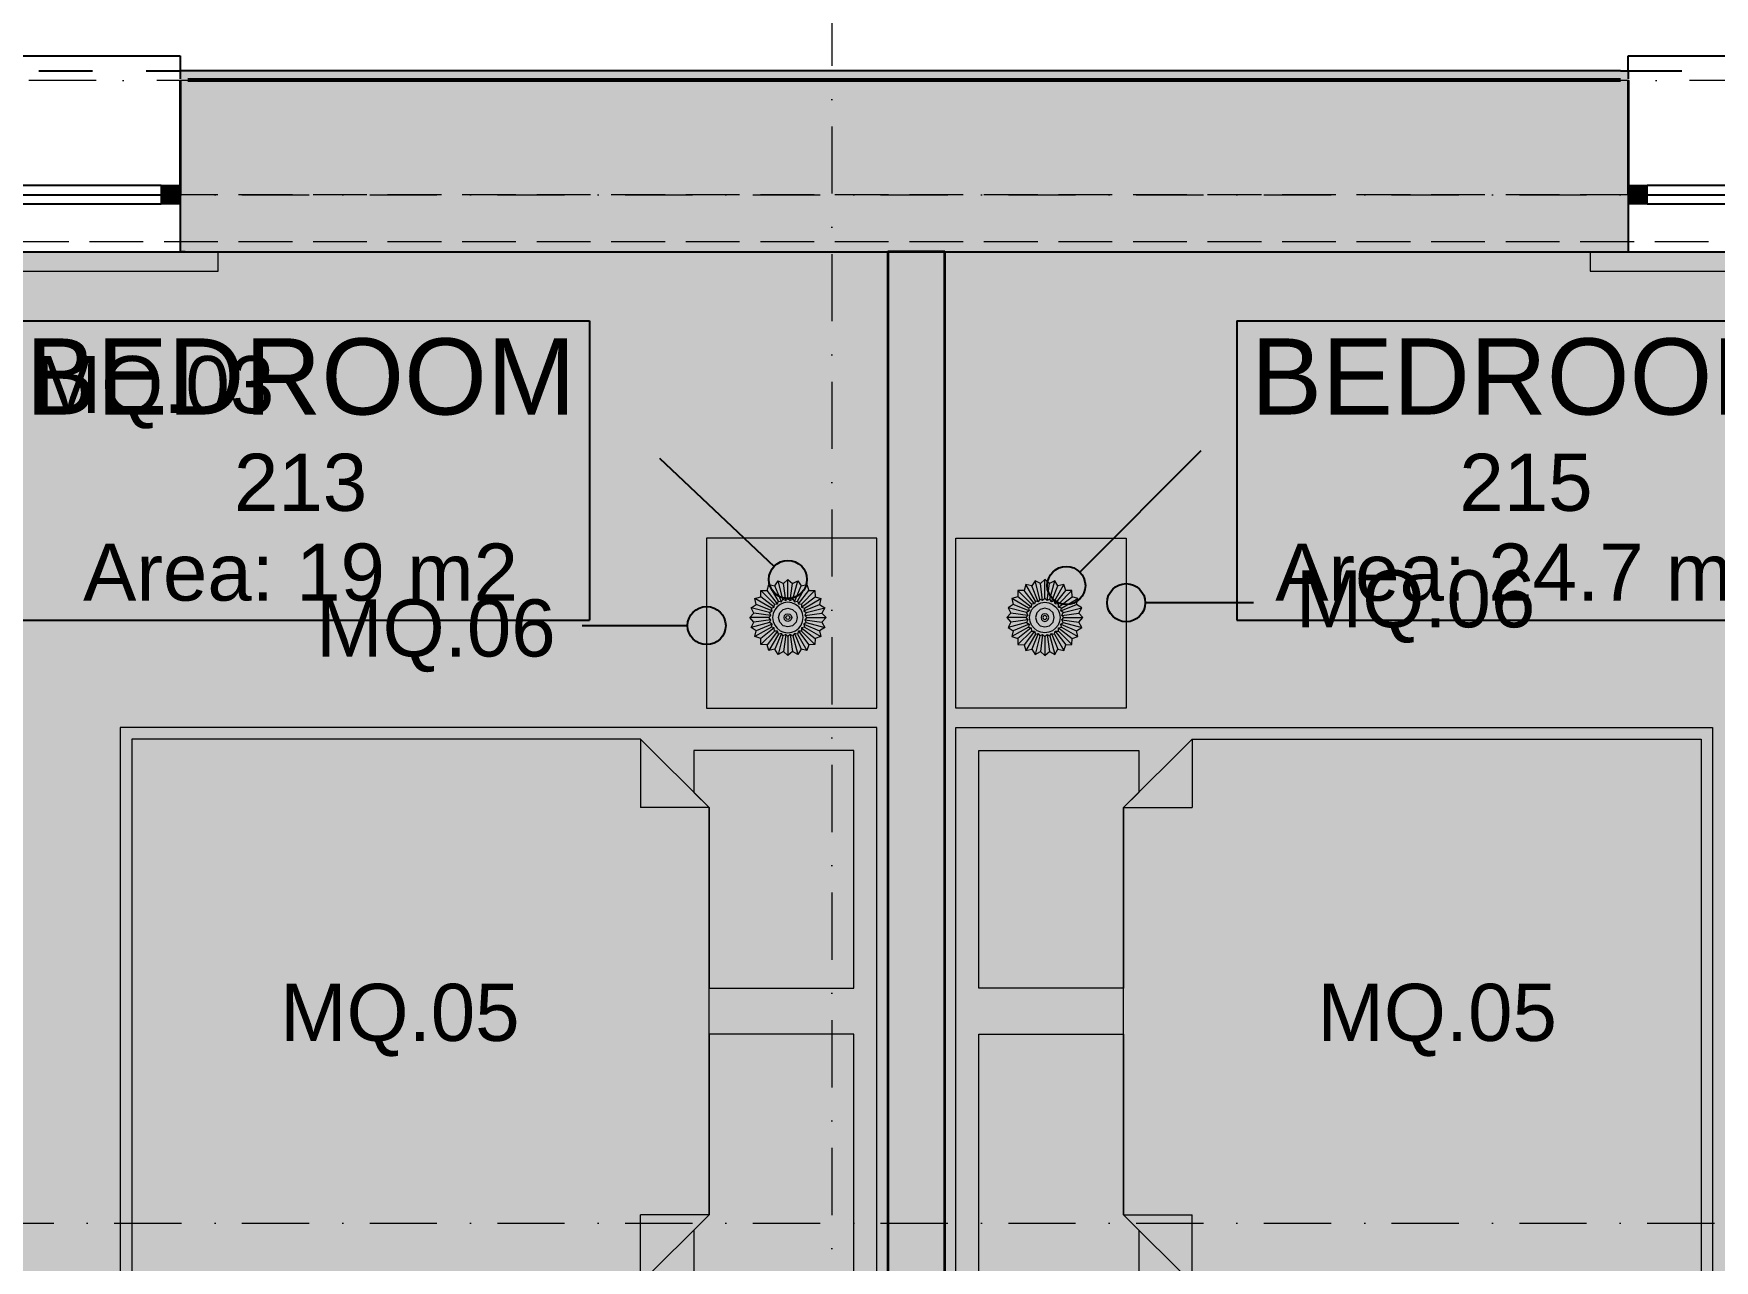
# Model space of a CAD drawing. Header units: millimetres. Extents: x -14278 to 103595, y -22378 to 34603.
# Drawn here: x 87995 to 92406, y -5315 to -2094 of the extents above; entities that cross this region are included whole.
import ezdxf
from ezdxf.enums import TextEntityAlignment as Align

# ---------------------------------------------------------------- set-up
doc = ezdxf.new("R2010")
doc.units = ezdxf.units.MM
doc.header["$MEASUREMENT"] = 0
for name, pattern in [('Dashed', [282.222223, 141.111112, -141.111112]), ('Dot & Dashed', [335.138881, 176.388884, -88.194442, 0, -70.555556]), ('Hidden Line', [195.611112, 141.111112, -54.5])]:
    doc.linetypes.add(name, pattern=pattern)
for name, color, linetype in [('A-Zz_20_10_90-T_TextFFEInternal', 7, 'Continuous'), ('NewA-Ee_25_10-M_WallsExternal', 7, 'Continuous'), ('NewA-Ee_25_10-M_WallsInternal', 7, 'Continuous'), ('NewA-Ee_30_10-M_Roofs', 7, 'Continuous'), ('NewA-Ee_30_40-M_Floors', 7, 'Continuous'), ('NewA-Ee_40_20-M_GeneralFFAndEInternalFixed', 7, 'Continuous'), ('NewA-Ee_40_20-M_GeneralFFAndEInternalMovable', 7, 'Continuous'), ('NewA-SL-M_SpacesInternal', 7, 'Continuous'), ('NewA-Ss_30_25-M_CeilingAndSoffitSystems', 7, 'Continuous'), ('NewA-Zz_20_10_90-T_TextFFEInternal', 7, 'Continuous'), ('NewA-Zz_35_40_80-M_GridStructural', 7, 'Continuous'), ('NewA-Zz_50_90_00-M_GrossInternal', 7, 'Continuous'), ('NewA-Zz_60_50_90-P_VoidOpening', 7, 'Continuous')]:
    doc.layers.add(name, color=color, linetype=linetype)
doc.styles.add('GENERATED_STYLE_1', font='')
doc.styles.get('GENERATED_STYLE_1').set_extended_font_data('Arial')

# ---------------------------------------------------------------- blocks, each defined once
blk = doc.blocks.new('Slab_29_2', base_point=(94289.5, -11216.8))
at = {"layer": 'NewA-Ee_30_40-M_Floors', "linetype": 'Continuous', "lineweight": 13}
blk.add_hatch(color=254, dxfattribs=at).paths.add_polyline_path([(94289.5, -11216.8), (94289.5, -4919.6), (96739.2, -4919.6), (96739.2, -2667.5), (62189.8, -2667.5), (62189.8, -11216.8)])
at = {"layer": 'NewA-Ee_30_40-M_Floors', "color": 6, "linetype": 'Continuous', "lineweight": 13, "flags": 128}
blk.add_lwpolyline([(94289.5, -11216.8), (62189.8, -11216.8), (62189.8, -2667.5), (96739.2, -2667.5), (96739.2, -4919.6), (94289.5, -4919.6)], close=True, dxfattribs=at)
blk = doc.blocks.new('BEDROOM_213_35_2', base_point=(88695.4, -3202.3))
at = {"layer": 'NewA-SL-M_SpacesInternal', "color": 253, "linetype": 'Continuous', "lineweight": 13}
for p, q in [((90236.5, -2667.5), (86408.6, -2667.5)), ((90236.5, -6670.9), (90236.5, -2667.5))]:
    blk.add_line(p, q, dxfattribs=at)
at = {"layer": 'NewA-SL-M_SpacesInternal', "linetype": 'Continuous'}
for p, q in [((87936.7, -2848.7), (89454, -2848.7)), ((89454, -2848.7), (89454, -3163)), ((89454, -3163), (89454, -3398.7)), ((89454, -3398.7), (89454, -3634.4)), ((87936.7, -3634.4), (89454, -3634.4))]:
    blk.add_line(p, q, dxfattribs=at)
at = {"layer": 'NewA-SL-M_SpacesInternal', "color": 5, "lineweight": 70, "style": 'GENERATED_STYLE_1'}
for tag, height, p in [('ROOM_NAME', 200, (88695.4, -2894.4)), ('ROOM_NUMBER', 150, (88695.4, -3197.3)), ('adj_text', 150, (88695.4, -3433))]:
    blk.add_attdef(tag, text='', height=height, dxfattribs=at).set_placement(p, align=Align.TOP_CENTER)
blk = doc.blocks.new('BEDROOM_215_36_2', base_point=(91911.3, -3202.3))
at = {"layer": 'NewA-SL-M_SpacesInternal', "color": 253, "linetype": 'Continuous', "lineweight": 13}
for p, q in [((90386.5, -2667.5), (90386.5, -6670.9)), ((96739.2, -2667.5), (90386.5, -2667.5))]:
    blk.add_line(p, q, dxfattribs=at)
at = {"layer": 'NewA-SL-M_SpacesInternal', "linetype": 'Continuous'}
for p, q in [((91152.6, -2848.7), (91152.6, -3163)), ((91152.6, -2848.7), (92669.9, -2848.7)), ((91152.6, -3163), (91152.6, -3398.7)), ((91152.6, -3398.7), (91152.6, -3634.4)), ((91152.6, -3634.4), (92669.9, -3634.4))]:
    blk.add_line(p, q, dxfattribs=at)
at = {"layer": 'NewA-SL-M_SpacesInternal', "color": 5, "lineweight": 70, "style": 'GENERATED_STYLE_1'}
for tag, height, p in [('ROOM_NAME', 200, (91911.3, -2894.4)), ('ROOM_NUMBER', 150, (91911.3, -3197.3)), ('adj_text', 150, (91911.3, -3433))]:
    blk.add_attdef(tag, text='', height=height, dxfattribs=at).set_placement(p, align=Align.TOP_CENTER)
blk = doc.blocks.new('Slab_44_2', base_point=(86408.6, -2667.5))
at = {"layer": 'NewA-Ss_30_25-M_CeilingAndSoffitSystems', "linetype": 'Continuous', "lineweight": 0}
blk.add_hatch(color=255, dxfattribs=at).paths.add_polyline_path([(86408.6, -2667.5), (86408.6, -6670.9), (87235.1, -6670.9), (87235.1, -9621.9), (88468.9, -9621.9), (88468.9, -6670.9), (90236.5, -6670.9), (90236.5, -2667.5)])
at = {"layer": 'NewA-Ss_30_25-M_CeilingAndSoffitSystems', "color": 6, "linetype": 'Continuous', "lineweight": 13, "flags": 128}
blk.add_lwpolyline([(86408.6, -2667.5), (86408.6, -6670.9), (87235.1, -6670.9), (87235.1, -9621.9), (88468.9, -9621.9), (88468.9, -6670.9), (90236.5, -6670.9), (90236.5, -2667.5)], close=True, dxfattribs=at)
blk = doc.blocks.new('Slab_45_2', base_point=(90386.5, -2667.5))
at = {"layer": 'NewA-Ss_30_25-M_CeilingAndSoffitSystems', "linetype": 'Continuous', "lineweight": 0}
blk.add_hatch(color=255, dxfattribs=at).paths.add_polyline_path([(90386.5, -2667.5), (90386.5, -6670.9), (92159.1, -6670.9), (92159.1, -9621.9), (93437.1, -9621.9), (93437.1, -6670.9), (94263.2, -6670.9), (94263.2, -4819.6), (96739.2, -4819.6), (96739.2, -2667.5)])
at = {"layer": 'NewA-Ss_30_25-M_CeilingAndSoffitSystems', "color": 6, "linetype": 'Continuous', "lineweight": 13, "flags": 128}
blk.add_lwpolyline([(90386.5, -2667.5), (90386.5, -6670.9), (92159.1, -6670.9), (92159.1, -9621.9), (93437.1, -9621.9), (93437.1, -6670.9), (94263.2, -6670.9), (94263.2, -4819.6), (96739.2, -4819.6), (96739.2, -2667.5)], close=True, dxfattribs=at)
blk = doc.blocks.new('Double Window 19_2')
at = {"layer": 'NewA-Ee_25_10-M_WallsExternal', "linetype": 'Continuous', "lineweight": 13}
for points in [[(-750, 0), (-750, -50), (-700, -50), (-700, 0)], [(0, -50), (0, 0), (-50, 0), (-50, -50)], [(0, 0), (0, -50), (50, -50), (50, 0)], [(750, -50), (750, 0), (700, 0), (700, -50)]]:
    blk.add_hatch(color=104, dxfattribs=at).paths.add_polyline_path(points)
at = {"layer": 'NewA-Ee_25_10-M_WallsExternal', "linetype": 'Continuous'}
for p, q in [((-750, 300), (-750, 340)), ((-750, 340), (750, 340)), ((750, 340), (750, 300)), ((-700, 0), (-50, 0)), ((50, 0), (700, 0)), ((-750, -24.9), (-750, -50)), ((-700, -25), (-50, -25)), ((50, -25), (700, -25)), ((750, -24.9), (750, -50)), ((-50, -50), (-700, -50)), ((700, -50), (50, -50)), ((-750, -175.2), (750, -175.2))]:
    blk.add_line(p, q, dxfattribs=at)
at = {"layer": 'NewA-Ee_25_10-M_WallsExternal', "linetype": 'Dashed'}
blk.add_line((-750, 300), (750, 300), dxfattribs=at)
at = {"layer": 'NewA-Ee_25_10-M_WallsExternal', "color": 24, "linetype": 'Continuous', "lineweight": 13}
for p, q in [((-750, 0), (-700, 0)), ((-700, 0), (-700, -50)), ((-50, -50), (-50, 0)), ((-50, 0), (0, 0)), ((0, 0), (50, 0)), ((50, 0), (50, -50)), ((700, -50), (700, 0)), ((700, 0), (750, 0)), ((-700, -50), (-750, -50)), ((0, -50), (-50, -50)), ((50, -50), (0, -50)), ((750, -50), (700, -50))]:
    blk.add_line(p, q, dxfattribs=at)
at = {"layer": 'NewA-Ee_25_10-M_WallsExternal', "color": 92, "linetype": 'Continuous', "lineweight": 35}
for p, q in [((-750, 0), (-750, -24.9)), ((750, 0), (750, -24.9))]:
    blk.add_line(p, q, dxfattribs=at)
blk = doc.blocks.new('Wall_68_2', base_point=(62039.5, -2517.3))
at = {"layer": 'NewA-Ee_25_10-M_WallsExternal', "linetype": 'Continuous', "lineweight": 13}
for points in [[(88399.6, -2192.3), (88379.5, -2192.3), (88379.5, -2492.3), (88399.6, -2492.3)], [(88399.6, -2192.3), (88399.6, -2212.5), (92159.4, -2212.5), (92159.4, -2192.3)], [(92159.4, -2192.3), (92159.4, -2492.3), (92179.5, -2492.3), (92179.5, -2192.3)], [(88379.5, -2492.3), (88379.5, -2517.3), (92179.5, -2517.3), (92179.5, -2492.3), (92159.4, -2492.3), (92159.4, -2217.2), (88399.6, -2217.2), (88399.6, -2492.3)], [(92179.5, -2517.3), (88379.5, -2517.3), (88379.5, -2542.3), (88392.5, -2542.3), (88392.5, -2587.6), (92166.5, -2587.6), (92166.5, -2542.3), (92179.5, -2542.3)], [(88392.5, -2667.5), (88392.5, -2542.3), (88379.5, -2542.3), (88379.5, -2667.5)], [(92166.5, -2667.5), (92179.5, -2667.5), (92179.5, -2542.3), (92166.5, -2542.3)], [(88392.5, -2587.6), (88392.5, -2651.1), (92166.5, -2651.1), (92166.5, -2587.6)], [(92166.5, -2651.1), (88392.5, -2651.1), (88392.5, -2667.5), (92166.5, -2667.5)]]:
    blk.add_hatch(color=6, dxfattribs=at).paths.add_polyline_path(points)
at = {"layer": 'NewA-Ee_25_10-M_WallsExternal', "linetype": 'Continuous'}
for p, q in [((88399.6, -2192.3), (88379.5, -2192.3)), ((88379.5, -2192.3), (88379.5, -2212.5)), ((92159.4, -2192.3), (92179.5, -2192.3)), ((92179.5, -2192.3), (92179.5, -2212.5)), ((88399.6, -2212.5), (92159.4, -2212.5)), ((88379.5, -2517.3), (88379.5, -2542.3)), ((88379.5, -2542.3), (88379.5, -2587.6)), ((92179.5, -2517.3), (92179.5, -2542.3)), ((92179.5, -2542.3), (92179.5, -2587.6)), ((88379.5, -2587.6), (88379.5, -2651.1)), ((92179.5, -2587.6), (92179.5, -2651.1)), ((88379.5, -2651.1), (88379.5, -2667.5)), ((88392.5, -2667.5), (88379.5, -2667.5)), ((92166.5, -2667.5), (92179.5, -2667.5)), ((92179.5, -2651.1), (92179.5, -2667.5))]:
    blk.add_line(p, q, dxfattribs=at)
at = {"layer": 'NewA-Ee_25_10-M_WallsExternal', "color": 92, "linetype": 'Continuous', "lineweight": 35}
for p, q in [((88379.5, -2217.2), (88379.5, -2492.3)), ((88399.6, -2217.2), (92159.4, -2217.2)), ((92179.5, -2217.2), (92179.5, -2492.3)), ((88379.5, -2492.3), (88379.5, -2517.3)), ((92179.5, -2492.3), (92179.5, -2517.3))]:
    blk.add_line(p, q, dxfattribs=at)
at = {"layer": 'NewA-Ee_25_10-M_WallsExternal', "linetype": 'Continuous', "flags": 128}
for points in [[(92159.4, -2192.3), (88399.6, -2192.3)], [(88392.5, -2667.5), (92166.5, -2667.5)]]:
    blk.add_lwpolyline(points, dxfattribs=at)
at = {"layer": 'NewA-Ee_25_10-M_WallsExternal', "linetype": 'Continuous', "zscale": 1000}
for p in [(87629.5, -2492.3), (92929.5, -2492.3)]:
    blk.add_blockref('Double Window 19_2', p, dxfattribs=at)
blk = doc.blocks.new('Wall_79_2', base_point=(90236.5, -2667.5))
at = {"layer": 'NewA-Ee_25_10-M_WallsInternal', "linetype": 'Continuous', "lineweight": 13}
blk.add_hatch(color=6, dxfattribs=at).paths.add_polyline_path([(90236.5, -2667.5), (90236.5, -6670.9), (90386.5, -6670.9), (90386.5, -2667.5)])
at = {"layer": 'NewA-Ee_25_10-M_WallsInternal', "color": 92, "linetype": 'Continuous', "lineweight": 35, "flags": 128}
for points in [[(90236.5, -2667.5), (90236.5, -6670.9)], [(90386.5, -2667.5), (90236.5, -2667.5)], [(90386.5, -6670.9), (90386.5, -2667.5)]]:
    blk.add_lwpolyline(points, dxfattribs=at)
blk = doc.blocks.new('Morph_34_2', base_point=(62039.5, -17767.3))
at = {"layer": 'NewA-Ee_40_20-M_GeneralFFAndEInternalMovable', "color": 6, "linetype": 'Continuous', "lineweight": 13, "flags": 128}
for points in [[(89962.6, -3538.2), (89974.3, -3527.4)], [(89974.3, -3577.4), (89974.3, -3527.4)], [(89974.3, -3527.4), (89986.1, -3538.2)], [(89887.7, -3577.4), (89902.9, -3572.7)], [(89902.9, -3572.7), (89903.6, -3556.7)], [(89938.6, -3600.1), (89902.9, -3572.7)], [(89903.6, -3556.7), (89919.5, -3556)], [(89939, -3592.1), (89903.6, -3556.7)], [(89919.5, -3556), (89924.3, -3540.8)], [(89946.9, -3591.7), (89919.5, -3556)], [(89949.3, -3584.1), (89924.3, -3540.8)], [(89924.3, -3540.8), (89939.9, -3544.3)], [(89939.9, -3544.3), (89948.5, -3530.9)], [(89957.1, -3585.9), (89939.9, -3544.3)], [(89961.4, -3579.2), (89948.5, -3530.9)], [(89948.5, -3530.9), (89962.6, -3538.2)], [(89968.5, -3582.8), (89962.6, -3538.2)], [(89980.2, -3582.8), (89986.1, -3538.2)], [(89986.1, -3538.2), (90000.2, -3530.9)], [(89987.3, -3579.2), (90000.2, -3530.9)], [(89991.6, -3585.9), (90008.8, -3544.3)], [(89999.3, -3584.1), (90024.3, -3540.8)], [(90000.2, -3530.9), (90008.8, -3544.3)], [(90001.7, -3591.7), (90029.1, -3556)], [(90008.8, -3544.3), (90024.3, -3540.8)], [(90009.7, -3592.1), (90045, -3556.7)], [(90010, -3600.1), (90045.7, -3572.7)], [(90024.3, -3540.8), (90029.1, -3556)], [(90029.1, -3556), (90045, -3556.7)], [(90045, -3556.7), (90045.7, -3572.7)], [(90045.7, -3572.7), (90060.9, -3577.4)], [(89874.3, -3627.4), (89885.1, -3615.7)], [(89877.7, -3601.6), (89891.2, -3593)], [(89885.1, -3615.7), (89877.7, -3601.6)], [(89926, -3614.5), (89877.7, -3601.6)], [(89929.7, -3621.6), (89885.1, -3615.7)], [(89891.2, -3593), (89887.7, -3577.4)], [(89931, -3602.4), (89887.7, -3577.4)], [(89932.8, -3610.2), (89891.2, -3593)], [(89926, -3614.5), (89932.8, -3610.2)], [(89929.7, -3621.6), (89926, -3614.5)], [(89931, -3602.4), (89938.6, -3600.1)], [(89932.8, -3610.2), (89931, -3602.4)], [(89938.6, -3600.1), (89939, -3592.1)], [(89939, -3592.1), (89946.9, -3591.7)], [(89946.9, -3591.7), (89949.3, -3584.1)], [(89949.3, -3584.1), (89957.1, -3585.9)], [(89949.6, -3627.4), (89953, -3615.1)], [(89953, -3615.1), (89962, -3606.1)], [(89957.1, -3585.9), (89961.4, -3579.2)], [(89961.4, -3579.2), (89968.5, -3582.8)], [(89962, -3606.1), (89974.3, -3602.8)], [(89968.5, -3582.8), (89974.3, -3577.4)], [(89974.3, -3577.4), (89980.2, -3582.8)], [(89974.3, -3602.8), (89986.7, -3606.1)], [(89980.2, -3582.8), (89987.3, -3579.2)], [(89986.7, -3606.1), (89995.7, -3615.1)], [(89987.3, -3579.2), (89991.6, -3585.9)], [(89991.6, -3585.9), (89999.3, -3584.1)], [(89995.7, -3615.1), (89999, -3627.4)], [(89999.3, -3584.1), (90001.7, -3591.7)], [(90001.7, -3591.7), (90009.7, -3592.1)], [(90009.7, -3592.1), (90010, -3600.1)], [(90010, -3600.1), (90017.6, -3602.4)], [(90015.9, -3610.2), (90057.5, -3593)], [(90017.6, -3602.4), (90015.9, -3610.2)], [(90015.9, -3610.2), (90022.6, -3614.5)], [(90017.6, -3602.4), (90060.9, -3577.4)], [(90022.6, -3614.5), (90019, -3621.6)], [(90019, -3621.6), (90063.6, -3615.7)], [(90022.6, -3614.5), (90070.9, -3601.6)], [(90060.9, -3577.4), (90057.5, -3593)], [(90057.5, -3593), (90070.9, -3601.6)], [(90070.9, -3601.6), (90063.6, -3615.7)], [(90063.6, -3615.7), (90074.3, -3627.4)], [(89885.1, -3639.2), (89874.3, -3627.4)], [(89924.3, -3627.4), (89874.3, -3627.4)], [(89877.7, -3653.3), (89885.1, -3639.2)], [(89926, -3640.4), (89877.7, -3653.3)], [(89891.2, -3661.9), (89877.7, -3653.3)], [(89929.7, -3633.3), (89885.1, -3639.2)], [(89931, -3652.4), (89887.7, -3677.4)], [(89932.8, -3644.7), (89891.2, -3661.9)], [(89938.6, -3654.8), (89902.9, -3682.2)], [(89924.3, -3627.4), (89929.7, -3621.6)], [(89929.7, -3633.3), (89924.3, -3627.4)], [(89926, -3640.4), (89929.7, -3633.3)], [(89932.8, -3644.7), (89926, -3640.4)], [(89931, -3652.4), (89932.8, -3644.7)], [(89938.6, -3654.8), (89931, -3652.4)], [(89939, -3662.8), (89938.6, -3654.8)], [(89953, -3639.8), (89949.6, -3627.4)], [(89962, -3648.8), (89953, -3639.8)], [(89974.3, -3652.1), (89962, -3648.8)], [(89964.3, -3627.4), (89965.7, -3622.4)], [(89965.7, -3632.4), (89964.3, -3627.4)], [(89965.7, -3622.4), (89969.3, -3618.8)], [(89969.3, -3636.1), (89965.7, -3632.4)], [(89969.3, -3618.8), (89974.3, -3617.4)], [(89969.3, -3627.4), (89970, -3624.9)], [(89970, -3629.9), (89969.3, -3627.4)], [(89974.3, -3637.4), (89969.3, -3636.1)], [(89970, -3624.9), (89971.8, -3623.1)], [(89971.8, -3631.8), (89970, -3629.9)], [(89971.8, -3623.1), (89974.3, -3622.4)], [(89974.3, -3632.4), (89971.8, -3631.8)], [(89974.3, -3617.4), (89979.3, -3618.8)], [(89974.3, -3622.4), (89976.8, -3623.1)], [(89976.8, -3631.8), (89974.3, -3632.4)], [(89979.3, -3636.1), (89974.3, -3637.4)], [(89986.7, -3648.8), (89974.3, -3652.1)], [(89976.8, -3623.1), (89978.7, -3624.9)], [(89978.7, -3629.9), (89976.8, -3631.8)], [(89978.7, -3624.9), (89979.3, -3627.4)], [(89979.3, -3627.4), (89978.7, -3629.9)], [(89979.3, -3618.8), (89983, -3622.4)], [(89983, -3632.4), (89979.3, -3636.1)], [(89983, -3622.4), (89984.3, -3627.4)], [(89984.3, -3627.4), (89983, -3632.4)], [(89995.7, -3639.8), (89986.7, -3648.8)], [(89999, -3627.4), (89995.7, -3639.8)], [(90010, -3654.8), (90009.7, -3662.8)], [(90017.6, -3652.4), (90010, -3654.8)], [(90010, -3654.8), (90045.7, -3682.2)], [(90022.6, -3640.4), (90015.9, -3644.7)], [(90015.9, -3644.7), (90057.5, -3661.9)], [(90015.9, -3644.7), (90017.6, -3652.4)], [(90017.6, -3652.4), (90060.9, -3677.4)], [(90019, -3621.6), (90024.3, -3627.4)], [(90024.3, -3627.4), (90019, -3633.3)], [(90019, -3633.3), (90022.6, -3640.4)], [(90019, -3633.3), (90063.6, -3639.2)], [(90022.6, -3640.4), (90070.9, -3653.3)], [(90024.3, -3627.4), (90074.3, -3627.4)], [(90070.9, -3653.3), (90057.5, -3661.9)], [(90074.3, -3627.4), (90063.6, -3639.2)], [(90063.6, -3639.2), (90070.9, -3653.3)], [(89887.7, -3677.4), (89891.2, -3661.9)], [(89902.9, -3682.2), (89887.7, -3677.4)], [(89903.6, -3698.2), (89902.9, -3682.2)], [(89939, -3662.8), (89903.6, -3698.2)], [(89919.5, -3698.9), (89903.6, -3698.2)], [(89946.9, -3663.2), (89919.5, -3698.9)], [(89924.3, -3714.1), (89919.5, -3698.9)], [(89949.3, -3670.8), (89924.3, -3714.1)], [(89946.9, -3663.2), (89939, -3662.8)], [(89957.1, -3669), (89939.9, -3710.6)], [(89949.3, -3670.8), (89946.9, -3663.2)], [(89961.4, -3675.7), (89948.5, -3724)], [(89957.1, -3669), (89949.3, -3670.8)], [(89961.4, -3675.7), (89957.1, -3669)], [(89968.5, -3672.1), (89961.4, -3675.7)], [(89968.5, -3672.1), (89962.6, -3716.7)], [(89974.3, -3677.4), (89968.5, -3672.1)], [(89980.2, -3672.1), (89974.3, -3677.4)], [(89974.3, -3677.4), (89974.3, -3727.4)], [(89980.2, -3672.1), (89986.1, -3716.7)], [(89987.3, -3675.7), (89980.2, -3672.1)], [(89991.6, -3669), (89987.3, -3675.7)], [(89987.3, -3675.7), (90000.2, -3724)], [(89999.3, -3670.8), (89991.6, -3669)], [(89991.6, -3669), (90008.8, -3710.6)], [(90001.7, -3663.2), (89999.3, -3670.8)], [(89999.3, -3670.8), (90024.3, -3714.1)], [(90009.7, -3662.8), (90001.7, -3663.2)], [(90001.7, -3663.2), (90029.1, -3698.9)], [(90009.7, -3662.8), (90045, -3698.2)], [(90029.1, -3698.9), (90024.3, -3714.1)], [(90045, -3698.2), (90029.1, -3698.9)], [(90045.7, -3682.2), (90045, -3698.2)], [(90060.9, -3677.4), (90045.7, -3682.2)], [(90057.5, -3661.9), (90060.9, -3677.4)], [(89939.9, -3710.6), (89924.3, -3714.1)], [(89948.5, -3724), (89939.9, -3710.6)], [(89962.6, -3716.7), (89948.5, -3724)], [(89974.3, -3727.4), (89962.6, -3716.7)], [(89986.1, -3716.7), (89974.3, -3727.4)], [(90000.2, -3724), (89986.1, -3716.7)], [(90008.8, -3710.6), (90000.2, -3724)], [(90024.3, -3714.1), (90008.8, -3710.6)]]:
    blk.add_lwpolyline(points, dxfattribs=at)
blk.add_lwpolyline([(89946.1, -3655.7), (89954.3, -3662.1), (89964, -3666.1), (89974.3, -3667.4), (89984.7, -3666.1), (89994.3, -3662.1), (90002.6, -3655.7), (90009, -3647.4), (90013, -3637.8), (90014.3, -3627.4), (90013, -3617.1), (90009, -3607.4), (90002.6, -3599.2), (89994.3, -3592.8), (89984.7, -3588.8), (89974.3, -3587.4), (89964, -3588.8), (89954.3, -3592.8), (89946.1, -3599.2), (89939.7, -3607.4), (89935.7, -3617.1), (89934.3, -3627.4), (89935.7, -3637.8), (89939.7, -3647.4)], close=True, dxfattribs=at)
blk = doc.blocks.new('Morph_35_2', base_point=(62039.5, -17767.3))
at = {"layer": 'NewA-Ee_40_20-M_GeneralFFAndEInternalMovable', "color": 6, "linetype": 'Continuous', "lineweight": 13, "flags": 128}
for points in [[(90648.7, -3527.4), (90636.9, -3538.2)], [(90660.4, -3538.2), (90648.7, -3527.4)], [(90648.7, -3577.4), (90648.7, -3527.4)], [(90577.3, -3572.7), (90562.1, -3577.4)], [(90578, -3556.7), (90577.3, -3572.7)], [(90613, -3600.1), (90577.3, -3572.7)], [(90593.9, -3556), (90578, -3556.7)], [(90613.3, -3592.1), (90578, -3556.7)], [(90598.7, -3540.8), (90593.9, -3556)], [(90621.3, -3591.7), (90593.9, -3556)], [(90623.7, -3584.1), (90598.7, -3540.8)], [(90614.2, -3544.3), (90598.7, -3540.8)], [(90622.8, -3530.9), (90614.2, -3544.3)], [(90631.5, -3585.9), (90614.2, -3544.3)], [(90635.7, -3579.2), (90622.8, -3530.9)], [(90636.9, -3538.2), (90622.8, -3530.9)], [(90642.8, -3582.8), (90636.9, -3538.2)], [(90654.6, -3582.8), (90660.4, -3538.2)], [(90674.6, -3530.9), (90660.4, -3538.2)], [(90661.6, -3579.2), (90674.6, -3530.9)], [(90665.9, -3585.9), (90683.1, -3544.3)], [(90673.7, -3584.1), (90698.7, -3540.8)], [(90683.1, -3544.3), (90674.6, -3530.9)], [(90676.1, -3591.7), (90703.5, -3556)], [(90698.7, -3540.8), (90683.1, -3544.3)], [(90684, -3592.1), (90719.4, -3556.7)], [(90684.4, -3600.1), (90720.1, -3572.7)], [(90703.5, -3556), (90698.7, -3540.8)], [(90719.4, -3556.7), (90703.5, -3556)], [(90720.1, -3572.7), (90719.4, -3556.7)], [(90735.3, -3577.4), (90720.1, -3572.7)], [(90559.5, -3615.7), (90548.7, -3627.4)], [(90565.5, -3593), (90552.1, -3601.6)], [(90552.1, -3601.6), (90559.5, -3615.7)], [(90600.4, -3614.5), (90552.1, -3601.6)], [(90604.1, -3621.6), (90559.5, -3615.7)], [(90562.1, -3577.4), (90565.5, -3593)], [(90605.4, -3602.4), (90562.1, -3577.4)], [(90607.1, -3610.2), (90565.5, -3593)], [(90607.1, -3610.2), (90600.4, -3614.5)], [(90600.4, -3614.5), (90604.1, -3621.6)], [(90613, -3600.1), (90605.4, -3602.4)], [(90605.4, -3602.4), (90607.1, -3610.2)], [(90613.3, -3592.1), (90613, -3600.1)], [(90621.3, -3591.7), (90613.3, -3592.1)], [(90623.7, -3584.1), (90621.3, -3591.7)], [(90631.5, -3585.9), (90623.7, -3584.1)], [(90627.3, -3615.1), (90624, -3627.4)], [(90636.3, -3606.1), (90627.3, -3615.1)], [(90635.7, -3579.2), (90631.5, -3585.9)], [(90642.8, -3582.8), (90635.7, -3579.2)], [(90648.7, -3602.8), (90636.3, -3606.1)], [(90648.7, -3577.4), (90642.8, -3582.8)], [(90654.6, -3582.8), (90648.7, -3577.4)], [(90661, -3606.1), (90648.7, -3602.8)], [(90661.6, -3579.2), (90654.6, -3582.8)], [(90670.1, -3615.1), (90661, -3606.1)], [(90665.9, -3585.9), (90661.6, -3579.2)], [(90673.7, -3584.1), (90665.9, -3585.9)], [(90673.4, -3627.4), (90670.1, -3615.1)], [(90676.1, -3591.7), (90673.7, -3584.1)], [(90684, -3592.1), (90676.1, -3591.7)], [(90684.4, -3600.1), (90684, -3592.1)], [(90692, -3602.4), (90684.4, -3600.1)], [(90690.3, -3610.2), (90731.8, -3593)], [(90690.3, -3610.2), (90692, -3602.4)], [(90697, -3614.5), (90690.3, -3610.2)], [(90692, -3602.4), (90735.3, -3577.4)], [(90693.3, -3621.6), (90697, -3614.5)], [(90693.3, -3621.6), (90737.9, -3615.7)], [(90697, -3614.5), (90745.3, -3601.6)], [(90731.8, -3593), (90735.3, -3577.4)], [(90745.3, -3601.6), (90731.8, -3593)], [(90737.9, -3615.7), (90745.3, -3601.6)], [(90748.7, -3627.4), (90737.9, -3615.7)], [(90548.7, -3627.4), (90559.5, -3639.2)], [(90598.7, -3627.4), (90548.7, -3627.4)], [(90559.5, -3639.2), (90552.1, -3653.3)], [(90600.4, -3640.4), (90552.1, -3653.3)], [(90552.1, -3653.3), (90565.5, -3661.9)], [(90604.1, -3633.3), (90559.5, -3639.2)], [(90605.4, -3652.4), (90562.1, -3677.4)], [(90607.1, -3644.7), (90565.5, -3661.9)], [(90613, -3654.8), (90577.3, -3682.2)], [(90604.1, -3621.6), (90598.7, -3627.4)], [(90598.7, -3627.4), (90604.1, -3633.3)], [(90604.1, -3633.3), (90600.4, -3640.4)], [(90600.4, -3640.4), (90607.1, -3644.7)], [(90607.1, -3644.7), (90605.4, -3652.4)], [(90605.4, -3652.4), (90613, -3654.8)], [(90613, -3654.8), (90613.3, -3662.8)], [(90624, -3627.4), (90627.3, -3639.8)], [(90627.3, -3639.8), (90636.3, -3648.8)], [(90636.3, -3648.8), (90648.7, -3652.1)], [(90640, -3622.4), (90638.7, -3627.4)], [(90638.7, -3627.4), (90640, -3632.4)], [(90643.7, -3618.8), (90640, -3622.4)], [(90640, -3632.4), (90643.7, -3636.1)], [(90648.7, -3617.4), (90643.7, -3618.8)], [(90644.4, -3624.9), (90643.7, -3627.4)], [(90643.7, -3627.4), (90644.4, -3629.9)], [(90643.7, -3636.1), (90648.7, -3637.4)], [(90646.2, -3623.1), (90644.4, -3624.9)], [(90644.4, -3629.9), (90646.2, -3631.8)], [(90648.7, -3622.4), (90646.2, -3623.1)], [(90646.2, -3631.8), (90648.7, -3632.4)], [(90653.7, -3618.8), (90648.7, -3617.4)], [(90651.2, -3623.1), (90648.7, -3622.4)], [(90648.7, -3632.4), (90651.2, -3631.8)], [(90648.7, -3637.4), (90653.7, -3636.1)], [(90648.7, -3652.1), (90661, -3648.8)], [(90653, -3624.9), (90651.2, -3623.1)], [(90651.2, -3631.8), (90653, -3629.9)], [(90653.7, -3627.4), (90653, -3624.9)], [(90653, -3629.9), (90653.7, -3627.4)], [(90657.3, -3622.4), (90653.7, -3618.8)], [(90653.7, -3636.1), (90657.3, -3632.4)], [(90658.7, -3627.4), (90657.3, -3622.4)], [(90657.3, -3632.4), (90658.7, -3627.4)], [(90661, -3648.8), (90670.1, -3639.8)], [(90670.1, -3639.8), (90673.4, -3627.4)], [(90684, -3662.8), (90684.4, -3654.8)], [(90684.4, -3654.8), (90692, -3652.4)], [(90684.4, -3654.8), (90720.1, -3682.2)], [(90690.3, -3644.7), (90697, -3640.4)], [(90690.3, -3644.7), (90731.8, -3661.9)], [(90692, -3652.4), (90690.3, -3644.7)], [(90692, -3652.4), (90735.3, -3677.4)], [(90698.7, -3627.4), (90693.3, -3621.6)], [(90693.3, -3633.3), (90698.7, -3627.4)], [(90697, -3640.4), (90693.3, -3633.3)], [(90693.3, -3633.3), (90737.9, -3639.2)], [(90697, -3640.4), (90745.3, -3653.3)], [(90698.7, -3627.4), (90748.7, -3627.4)], [(90731.8, -3661.9), (90745.3, -3653.3)], [(90737.9, -3639.2), (90748.7, -3627.4)], [(90745.3, -3653.3), (90737.9, -3639.2)], [(90565.5, -3661.9), (90562.1, -3677.4)], [(90562.1, -3677.4), (90577.3, -3682.2)], [(90577.3, -3682.2), (90578, -3698.2)], [(90613.3, -3662.8), (90578, -3698.2)], [(90578, -3698.2), (90593.9, -3698.9)], [(90621.3, -3663.2), (90593.9, -3698.9)], [(90593.9, -3698.9), (90598.7, -3714.1)], [(90623.7, -3670.8), (90598.7, -3714.1)], [(90613.3, -3662.8), (90621.3, -3663.2)], [(90631.5, -3669), (90614.2, -3710.6)], [(90621.3, -3663.2), (90623.7, -3670.8)], [(90635.7, -3675.7), (90622.8, -3724)], [(90623.7, -3670.8), (90631.5, -3669)], [(90631.5, -3669), (90635.7, -3675.7)], [(90635.7, -3675.7), (90642.8, -3672.1)], [(90642.8, -3672.1), (90636.9, -3716.7)], [(90642.8, -3672.1), (90648.7, -3677.4)], [(90648.7, -3677.4), (90654.6, -3672.1)], [(90648.7, -3677.4), (90648.7, -3727.4)], [(90654.6, -3672.1), (90660.4, -3716.7)], [(90654.6, -3672.1), (90661.6, -3675.7)], [(90661.6, -3675.7), (90665.9, -3669)], [(90661.6, -3675.7), (90674.6, -3724)], [(90665.9, -3669), (90683.1, -3710.6)], [(90665.9, -3669), (90673.7, -3670.8)], [(90673.7, -3670.8), (90676.1, -3663.2)], [(90673.7, -3670.8), (90698.7, -3714.1)], [(90676.1, -3663.2), (90684, -3662.8)], [(90676.1, -3663.2), (90703.5, -3698.9)], [(90684, -3662.8), (90719.4, -3698.2)], [(90698.7, -3714.1), (90703.5, -3698.9)], [(90703.5, -3698.9), (90719.4, -3698.2)], [(90719.4, -3698.2), (90720.1, -3682.2)], [(90720.1, -3682.2), (90735.3, -3677.4)], [(90735.3, -3677.4), (90731.8, -3661.9)], [(90598.7, -3714.1), (90614.2, -3710.6)], [(90614.2, -3710.6), (90622.8, -3724)], [(90622.8, -3724), (90636.9, -3716.7)], [(90636.9, -3716.7), (90648.7, -3727.4)], [(90648.7, -3727.4), (90660.4, -3716.7)], [(90660.4, -3716.7), (90674.6, -3724)], [(90674.6, -3724), (90683.1, -3710.6)], [(90683.1, -3710.6), (90698.7, -3714.1)]]:
    blk.add_lwpolyline(points, dxfattribs=at)
blk.add_lwpolyline([(90614, -3647.4), (90610.1, -3637.8), (90608.7, -3627.4), (90610.1, -3617.1), (90614, -3607.4), (90620.4, -3599.2), (90628.7, -3592.8), (90638.3, -3588.8), (90648.7, -3587.4), (90659, -3588.8), (90668.7, -3592.8), (90677, -3599.2), (90683.3, -3607.4), (90687.3, -3617.1), (90688.7, -3627.4), (90687.3, -3637.8), (90683.3, -3647.4), (90677, -3655.7), (90668.7, -3662.1), (90659, -3666.1), (90648.7, -3667.4), (90638.3, -3666.1), (90628.7, -3662.1), (90620.4, -3655.7)], close=True, dxfattribs=at)
blk = doc.blocks.new('Standard grid marker')
at = {"layer": 'NewA-Zz_35_40_80-M_GridStructural', "color": 6, "linetype": 'Dot & Dashed', "lineweight": 13}
blk.add_line((1000, 0), (18130.8, 0), dxfattribs=at)
at = {"layer": 'NewA-Zz_35_40_80-M_GridStructural', "style": 'GENERATED_STYLE_1'}
blk.add_attdef('AC_MarkerText_1', text='', height=250, rotation=90, dxfattribs=at).set_placement((-250, 14.3), align=Align.MIDDLE_CENTER)
blk = doc.blocks.new('Standard grid marker_2')
at = {"layer": 'NewA-Zz_35_40_80-M_GridStructural', "color": 6, "linetype": 'Dot & Dashed', "lineweight": 13}
blk.add_line((1000, 0), (40175.6, 0), dxfattribs=at)
at = {"layer": 'NewA-Zz_35_40_80-M_GridStructural', "style": 'GENERATED_STYLE_1'}
blk.add_attdef('AC_MarkerText_1', text='', height=250, dxfattribs=at).set_placement((41425.6, 14.3), align=Align.MIDDLE_CENTER)
blk = doc.blocks.new('Standard grid marker_4')
at = {"layer": 'NewA-Zz_35_40_80-M_GridStructural', "color": 6, "linetype": 'Dot & Dashed', "lineweight": 13}
blk.add_line((1000, 0), (40175.6, 0), dxfattribs=at)
blk = doc.blocks.new('Venetian Blind 19')
at = {"layer": 'NewA-Ee_40_20-M_GeneralFFAndEInternalFixed', "color": 1, "linetype": 'Continuous', "lineweight": 18}
for p, q in [((1700, 50), (0, 50)), ((0, 50), (0, 0)), ((1700, 0), (1700, 50)), ((0, 0), (1700, 0))]:
    blk.add_line(p, q, dxfattribs=at)
blk = doc.blocks.new('Bed Double 19')
at = {"layer": 'NewA-Ee_40_20-M_GeneralFFAndEInternalMovable', "color": 1, "linetype": 'Continuous', "lineweight": 18}
for p, q in [((1489.1, 1985.4), (0, 1985.4)), ((0, 1985.4), (0, 0)), ((1489.1, 0), (1489.1, 1985.4)), ((684.5, 1925.4), (60, 1925.4)), ((60, 1925.4), (60, 1505.4)), ((684.5, 1545.4), (684.5, 1925.4)), ((1429.1, 1925.4), (804.5, 1925.4)), ((804.5, 1925.4), (804.5, 1545.4)), ((1429.1, 1505.4), (1429.1, 1925.4)), ((210, 1545.4), (30, 1365.4)), ((170, 1505.4), (210, 1545.4)), ((210, 1545.4), (684.5, 1545.4)), ((744.5, 1545.4), (210, 1545.4)), ((210, 1545.4), (210, 1365.4)), ((1279.1, 1545.4), (744.5, 1545.4)), ((804.5, 1545.4), (1279.1, 1545.4)), ((1279.1, 1545.4), (1319.1, 1505.4)), ((1459.1, 1365.4), (1279.1, 1545.4)), ((1279.1, 1545.4), (1279.1, 1365.4)), ((60, 1505.4), (170, 1505.4)), ((1319.1, 1505.4), (1429.1, 1505.4)), ((30, 1365.4), (30, 30)), ((30, 1365.4), (210, 1365.4)), ((1459.1, 1365.4), (1279.1, 1365.4)), ((1459.1, 30), (1459.1, 1365.4)), ((0, 0), (1489.1, 0)), ((30, 30), (744.5, 30)), ((744.5, 30), (1459.1, 30))]:
    blk.add_line(p, q, dxfattribs=at)
blk = doc.blocks.new('Rectangular Table 01 19_3')
at = {"layer": 'NewA-Ee_40_20-M_GeneralFFAndEInternalMovable', "color": 1, "linetype": 'Continuous', "lineweight": 18}
for p, q in [((446.6, 446.6), (0, 446.6)), ((0, 446.6), (0, 0)), ((446.6, 0), (446.6, 446.6)), ((0, 0), (446.6, 0))]:
    blk.add_line(p, q, dxfattribs=at)
blk = doc.blocks.new('Beam_16_2', base_point=(96889.5, -11217.3))
at = {"layer": 'NewA-Ee_30_10-M_Roofs', "color": 6, "linetype": 'Hidden Line', "lineweight": 13}
blk.add_line((96889.5, -2517.3), (62039.5, -2517.3), dxfattribs=at)
blk = doc.blocks.new('Line_95_2', base_point=(91058.2, -3190))
at = {"layer": 'NewA-Zz_20_10_90-T_TextFFEInternal', "linetype": 'Continuous'}
blk.add_hatch(color=256, dxfattribs=at).paths.add_polyline_path([(90754.9, -3543.3), (90751.1, -3524.2), (90740.2, -3508), (90724, -3497.1), (90704.9, -3493.3), (90685.7, -3497.1), (90669.5, -3508), (90658.7, -3524.2), (90654.9, -3543.3), (90658.7, -3562.5), (90669.5, -3578.7), (90685.7, -3589.5), (90704.9, -3593.3), (90724, -3589.5), (90740.2, -3578.7), (90751.1, -3562.5)])
blk.add_line((91058.2, -3190), (90740.2, -3508), dxfattribs=at)
blk.add_circle((90704.9, -3543.3), 50, dxfattribs=at)
blk = doc.blocks.new('Line_96_2', base_point=(91196.4, -3588.4))
at = {"layer": 'NewA-Zz_20_10_90-T_TextFFEInternal', "linetype": 'Continuous'}
blk.add_hatch(color=256, dxfattribs=at).paths.add_polyline_path([(90912, -3588.4), (90908.2, -3569.3), (90897.3, -3553.1), (90881.1, -3542.3), (90862, -3538.4), (90842.8, -3542.3), (90826.6, -3553.1), (90815.8, -3569.3), (90812, -3588.4), (90815.8, -3607.6), (90826.6, -3623.8), (90842.8, -3634.6), (90862, -3638.4), (90881.1, -3634.6), (90897.3, -3623.8), (90908.2, -3607.6)])
blk.add_line((91196.4, -3588.4), (90912, -3588.4), dxfattribs=at)
blk.add_circle((90862, -3588.4), 50, dxfattribs=at)
blk = doc.blocks.new('Line_101_2', base_point=(89434.5, -3648.6))
at = {"layer": 'NewA-Zz_20_10_90-T_TextFFEInternal', "linetype": 'Continuous'}
blk.add_hatch(color=256, dxfattribs=at).paths.add_polyline_path([(89811.1, -3648.6), (89807.3, -3629.4), (89796.4, -3613.2), (89780.2, -3602.4), (89761.1, -3598.6), (89741.9, -3602.4), (89725.7, -3613.2), (89714.9, -3629.4), (89711.1, -3648.6), (89714.9, -3667.7), (89725.7, -3683.9), (89741.9, -3694.8), (89761.1, -3698.6), (89780.2, -3694.8), (89796.4, -3683.9), (89807.3, -3667.7)])
blk.add_line((89434.5, -3648.6), (89711.1, -3648.6), dxfattribs=at)
blk.add_circle((89761.1, -3648.6), 50, dxfattribs=at)
blk = doc.blocks.new('Line_102_2', base_point=(89637.4, -3208.7))
at = {"layer": 'NewA-Zz_20_10_90-T_TextFFEInternal', "linetype": 'Continuous'}
blk.add_hatch(color=256, dxfattribs=at).paths.add_polyline_path([(90024.3, -3527.4), (90020.5, -3508.3), (90009.7, -3492.1), (89993.5, -3481.3), (89974.3, -3477.4), (89955.2, -3481.3), (89939, -3492.1), (89928.1, -3508.3), (89924.3, -3527.4), (89928.1, -3546.6), (89939, -3562.8), (89955.2, -3573.6), (89974.3, -3577.4), (89993.5, -3573.6), (90009.7, -3562.8), (90020.5, -3546.6)])
blk.add_line((89637.4, -3208.7), (89938, -3493.1), dxfattribs=at)
blk.add_circle((89974.3, -3527.4), 50, dxfattribs=at)
blk = doc.blocks.new('Label_173_2', base_point=(88530.8, -4504.8))
at = {"layer": 'A-Zz_20_10_90-T_TextFFEInternal', "insert": (88955.8, -4589.1), "char_height": 150, "attachment_point": 2, "style": 'GENERATED_STYLE_1'}
blk.add_mtext('\\fArial|b0|i0|c0|p34;MQ.05\\fArial|b0|i0|c0|p34;\\fArial|b0|i0|c0|p34;\\fArial|b0|i0|c0|p34;\\fArial|b0|i0|c0|p34;\\fArial|b0|i0|c0|p34;\\fArial|b0|i0|c0|p34;\\fArial|b0|i0|c0|p34;\\fArial|b0|i0|c0|p34;\\fArial|b0|i0|c0|p34;\\fArial|b0|i0|c0|p34;\\fArial|b0|i0|c0|p34;\\fArial|b0|i0|c0|p34;\\fArial|b0|i0|c0|p34;\\fArial|b0|i0|c0|p34;\\fArial|b0|i0|c0|p34;\\fArial|b0|i0|c0|p34;\\fArial|b0|i0|c0|p34;\\fArial|b0|i0|c0|p34;\\fArial|b0|i0|c0|p34;\\fArial|b0|i0|c0|p34;\\fArial|b0|i0|c0|p34;\\fArial|b0|i0|c0|p34;\\fArial|b0|i0|c0|p34;\\fArial|b0|i0|c0|p34;\\fArial|b0|i0|c0|p34;\\fArial|b0|i0|c0|p34;\\fArial|b0|i0|c0|p34;\\fArial|b0|i0|c0|p34;\\fArial|b0|i0|c0|p34;}', dxfattribs=at)
blk = doc.blocks.new('Label_174_2', base_point=(91253, -4504.8))
at = {"layer": 'A-Zz_20_10_90-T_TextFFEInternal', "insert": (91678, -4589.1), "char_height": 150, "attachment_point": 2, "style": 'GENERATED_STYLE_1'}
blk.add_mtext('\\fArial|b0|i0|c0|p34;MQ.05\\fArial|b0|i0|c0|p34;\\fArial|b0|i0|c0|p34;\\fArial|b0|i0|c0|p34;\\fArial|b0|i0|c0|p34;\\fArial|b0|i0|c0|p34;\\fArial|b0|i0|c0|p34;\\fArial|b0|i0|c0|p34;\\fArial|b0|i0|c0|p34;\\fArial|b0|i0|c0|p34;\\fArial|b0|i0|c0|p34;\\fArial|b0|i0|c0|p34;\\fArial|b0|i0|c0|p34;\\fArial|b0|i0|c0|p34;\\fArial|b0|i0|c0|p34;\\fArial|b0|i0|c0|p34;\\fArial|b0|i0|c0|p34;\\fArial|b0|i0|c0|p34;\\fArial|b0|i0|c0|p34;\\fArial|b0|i0|c0|p34;\\fArial|b0|i0|c0|p34;\\fArial|b0|i0|c0|p34;\\fArial|b0|i0|c0|p34;\\fArial|b0|i0|c0|p34;\\fArial|b0|i0|c0|p34;\\fArial|b0|i0|c0|p34;\\fArial|b0|i0|c0|p34;\\fArial|b0|i0|c0|p34;\\fArial|b0|i0|c0|p34;\\fArial|b0|i0|c0|p34;}', dxfattribs=at)
blk = doc.blocks.new('Label_186_2', base_point=(87886.9, -2856.5))
at = {"layer": 'A-Zz_20_10_90-T_TextFFEInternal', "insert": (88311.9, -2940.7), "char_height": 150, "attachment_point": 2, "style": 'GENERATED_STYLE_1'}
blk.add_mtext('\\fArial|b0|i0|c0|p34;MQ.03\\fArial|b0|i0|c0|p34;\\fArial|b0|i0|c0|p34;\\fArial|b0|i0|c0|p34;\\fArial|b0|i0|c0|p34;\\fArial|b0|i0|c0|p34;\\fArial|b0|i0|c0|p34;\\fArial|b0|i0|c0|p34;\\fArial|b0|i0|c0|p34;\\fArial|b0|i0|c0|p34;\\fArial|b0|i0|c0|p34;\\fArial|b0|i0|c0|p34;\\fArial|b0|i0|c0|p34;\\fArial|b0|i0|c0|p34;\\fArial|b0|i0|c0|p34;\\fArial|b0|i0|c0|p34;\\fArial|b0|i0|c0|p34;\\fArial|b0|i0|c0|p34;\\fArial|b0|i0|c0|p34;\\fArial|b0|i0|c0|p34;\\fArial|b0|i0|c0|p34;\\fArial|b0|i0|c0|p34;\\fArial|b0|i0|c0|p34;\\fArial|b0|i0|c0|p34;\\fArial|b0|i0|c0|p34;\\fArial|b0|i0|c0|p34;\\fArial|b0|i0|c0|p34;\\fArial|b0|i0|c0|p34;\\fArial|b0|i0|c0|p34;\\fArial|b0|i0|c0|p34;}', dxfattribs=at)
blk = doc.blocks.new('Label_199_2', base_point=(88625.5, -3495.4))
at = {"layer": 'A-Zz_20_10_90-T_TextFFEInternal', "insert": (89050.5, -3579.7), "char_height": 150, "attachment_point": 2, "style": 'GENERATED_STYLE_1'}
blk.add_mtext('\\fArial|b0|i0|c0|p34;MQ.06\\fArial|b0|i0|c0|p34;\\fArial|b0|i0|c0|p34;\\fArial|b0|i0|c0|p34;\\fArial|b0|i0|c0|p34;\\fArial|b0|i0|c0|p34;\\fArial|b0|i0|c0|p34;\\fArial|b0|i0|c0|p34;\\fArial|b0|i0|c0|p34;\\fArial|b0|i0|c0|p34;\\fArial|b0|i0|c0|p34;\\fArial|b0|i0|c0|p34;\\fArial|b0|i0|c0|p34;\\fArial|b0|i0|c0|p34;\\fArial|b0|i0|c0|p34;\\fArial|b0|i0|c0|p34;\\fArial|b0|i0|c0|p34;\\fArial|b0|i0|c0|p34;\\fArial|b0|i0|c0|p34;\\fArial|b0|i0|c0|p34;\\fArial|b0|i0|c0|p34;\\fArial|b0|i0|c0|p34;\\fArial|b0|i0|c0|p34;\\fArial|b0|i0|c0|p34;\\fArial|b0|i0|c0|p34;\\fArial|b0|i0|c0|p34;\\fArial|b0|i0|c0|p34;\\fArial|b0|i0|c0|p34;\\fArial|b0|i0|c0|p34;\\fArial|b0|i0|c0|p34;}', dxfattribs=at)
blk = doc.blocks.new('Label_200_2', base_point=(91196.4, -3419))
at = {"layer": 'A-Zz_20_10_90-T_TextFFEInternal', "insert": (91621.4, -3503.2), "char_height": 150, "attachment_point": 2, "style": 'GENERATED_STYLE_1'}
blk.add_mtext('\\fArial|b0|i0|c0|p34;MQ.06\\fArial|b0|i0|c0|p34;\\fArial|b0|i0|c0|p34;\\fArial|b0|i0|c0|p34;\\fArial|b0|i0|c0|p34;\\fArial|b0|i0|c0|p34;\\fArial|b0|i0|c0|p34;\\fArial|b0|i0|c0|p34;\\fArial|b0|i0|c0|p34;\\fArial|b0|i0|c0|p34;\\fArial|b0|i0|c0|p34;\\fArial|b0|i0|c0|p34;\\fArial|b0|i0|c0|p34;\\fArial|b0|i0|c0|p34;\\fArial|b0|i0|c0|p34;\\fArial|b0|i0|c0|p34;\\fArial|b0|i0|c0|p34;\\fArial|b0|i0|c0|p34;\\fArial|b0|i0|c0|p34;\\fArial|b0|i0|c0|p34;\\fArial|b0|i0|c0|p34;\\fArial|b0|i0|c0|p34;\\fArial|b0|i0|c0|p34;\\fArial|b0|i0|c0|p34;\\fArial|b0|i0|c0|p34;\\fArial|b0|i0|c0|p34;\\fArial|b0|i0|c0|p34;\\fArial|b0|i0|c0|p34;\\fArial|b0|i0|c0|p34;\\fArial|b0|i0|c0|p34;}', dxfattribs=at)
blk = doc.blocks.new('Beam_18_2', base_point=(96889.5, -11340.6))
at = {"layer": 'NewA-Zz_60_50_90-P_VoidOpening', "color": 6, "linetype": 'Hidden Line', "lineweight": 13}
blk.add_line((96889.5, -2640.6), (62039.5, -2640.6), dxfattribs=at)

msp = doc.modelspace()

# ---------------------------------------------------------------- hatches: boundary and pattern name
at = {"layer": 'NewA-Zz_50_90_00-M_GrossInternal', "linetype": 'Continuous', "lineweight": 140}
msp.add_hatch(color=1, dxfattribs=at).paths.add_polyline_path([(62189.8, -2667.5), (96739.2, -2667.5), (96739.2, -11067), (67539.2, -11067), (67539.2, -15617), (64089.8, -15617), (64089.8, -11067), (62189.8, -11067)])

# ---------------------------------------------------------------- linework, layer by layer
at = {"layer": 'NewA-Zz_50_90_00-M_GrossInternal', "linetype": 'Continuous', "flags": 128}
msp.add_lwpolyline([(62189.8, -2667.5), (96739.2, -2667.5), (96739.2, -11067), (67539.2, -11067), (67539.2, -15617), (64089.8, -15617), (64089.8, -11067), (62189.8, -11067)], close=True, dxfattribs=at)

# ---------------------------------------------------------------- block references
at = {"layer": 'A-Zz_20_10_90-T_TextFFEInternal', "color": 6, "linetype": 'Continuous', "lineweight": 13}
for name, p in [('Label_186_2', (87886.9, -2856.5)), ('Label_200_2', (91196.4, -3419)), ('Label_199_2', (88625.5, -3495.4)), ('Label_173_2', (88530.8, -4504.8)), ('Label_174_2', (91253, -4504.8))]:
    msp.add_blockref(name, p, dxfattribs=at)
at = {"layer": 'NewA-Ee_25_10-M_WallsExternal', "color": 92, "lineweight": 35}
msp.add_blockref('Wall_68_2', (62039.5, -2517.3), dxfattribs=at)
at = {"layer": 'NewA-Ee_25_10-M_WallsInternal', "color": 92, "lineweight": 35}
msp.add_blockref('Wall_79_2', (90236.5, -2667.5), dxfattribs=at)
at = {"layer": 'NewA-Ee_30_10-M_Roofs', "color": 6, "lineweight": 13}
msp.add_blockref('Beam_16_2', (96889.5, -11217.3), dxfattribs=at)
at = {"layer": 'NewA-Ee_30_40-M_Floors', "color": 6, "linetype": 'Continuous', "lineweight": 13}
msp.add_blockref('Slab_29_2', (94289.5, -11216.8), dxfattribs=at)
at = {"layer": 'NewA-Ee_40_20-M_GeneralFFAndEInternalFixed', "color": 6, "linetype": 'Continuous', "lineweight": 13, "zscale": 1000}
for p in [(86779.5, -2717.5), (92079.5, -2717.5)]:
    msp.add_blockref('Venetian Blind 19', p, dxfattribs=at)
at = {"layer": 'NewA-Ee_40_20-M_GeneralFFAndEInternalMovable', "color": 6, "linetype": 'Continuous', "lineweight": 13, "zscale": 1000}
msp.add_blockref('Rectangular Table 01 19_3', (89761.1, -3865.6), dxfattribs=at)
at = {"layer": 'NewA-Ee_40_20-M_GeneralFFAndEInternalMovable', "color": 6, "linetype": 'Continuous', "lineweight": 13, "xscale": -1, "zscale": 1000}
msp.add_blockref('Rectangular Table 01 19_3', (90862, -3865.6), dxfattribs=at)
at = {"layer": 'NewA-Ee_40_20-M_GeneralFFAndEInternalMovable', "linetype": 'Continuous', "lineweight": 0}
for name in ['Morph_34_2', 'Morph_35_2']:
    msp.add_blockref(name, (62039.5, -17767.3), dxfattribs=at)
at = {"layer": 'NewA-Ee_40_20-M_GeneralFFAndEInternalMovable', "color": 6, "linetype": 'Continuous', "lineweight": 13, "zscale": 1000, "rotation": 270}
msp.add_blockref('Bed Double 19', (88222.3, -3916.4), dxfattribs=at)
at = {"layer": 'NewA-Ee_40_20-M_GeneralFFAndEInternalMovable', "color": 6, "linetype": 'Continuous', "lineweight": 13, "xscale": -1, "zscale": 1000, "rotation": 90}
msp.add_blockref('Bed Double 19', (92400.8, -3916.4), dxfattribs=at)
at = {"layer": 'NewA-SL-M_SpacesInternal', "linetype": 'Continuous'}
for name, p, values in [('BEDROOM_213_35_2', (88695.4, -3202.3), {'ROOM_NAME': 'BEDROOM', 'ROOM_NUMBER': '213', 'adj_text': 'Area: 19 m2'}), ('BEDROOM_215_36_2', (91911.3, -3202.3), {'ROOM_NAME': 'BEDROOM', 'ROOM_NUMBER': '215', 'adj_text': 'Area: 24.7 m2'})]:
    msp.add_blockref(name, p, dxfattribs=at).add_auto_attribs(values)
at = {"layer": 'NewA-Ss_30_25-M_CeilingAndSoffitSystems', "color": 6, "linetype": 'Continuous', "lineweight": 13}
for name, p in [('Slab_44_2', (86408.6, -2667.5)), ('Slab_45_2', (90386.5, -2667.5))]:
    msp.add_blockref(name, p, dxfattribs=at)
at = {"layer": 'NewA-Zz_20_10_90-T_TextFFEInternal', "linetype": 'Continuous'}
for name, p in [('Line_102_2', (89637.4, -3208.7)), ('Line_95_2', (91058.2, -3190)), ('Line_96_2', (91196.4, -3588.4)), ('Line_101_2', (89434.5, -3648.6))]:
    msp.add_blockref(name, p, dxfattribs=at)
at = {"layer": 'NewA-Zz_35_40_80-M_GridStructural', "color": 1, "linetype": 'Continuous', "lineweight": 18, "zscale": 1000}
for name, p, rotation in [('Standard grid marker', (90089.5, 3), 270), ('Standard grid marker_4', (101562.8, -2217.3), 180)]:
    msp.add_blockref(name, p, dxfattribs=dict(at, rotation=rotation))
for p in [(60387.2, -2517.3), (60387.2, -5217.3)]:
    msp.add_blockref('Standard grid marker_2', p, dxfattribs=at)
at = {"layer": 'NewA-Zz_60_50_90-P_VoidOpening', "color": 6, "lineweight": 13}
msp.add_blockref('Beam_18_2', (96889.5, -11340.6), dxfattribs=at)

doc.saveas('drawing.dxf')
